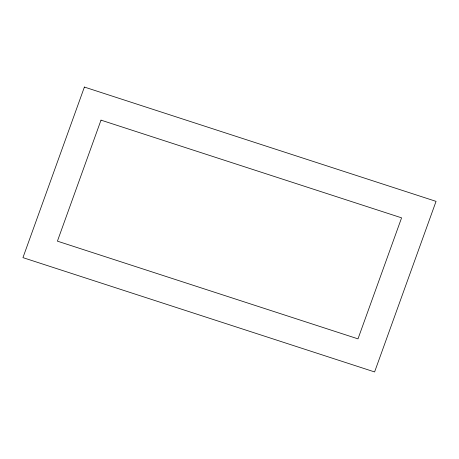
<?xml version="1.0" encoding="UTF-8"?>
<svg xmlns="http://www.w3.org/2000/svg" width="459" height="459" viewBox="0 0 459 459"><rect width="100%" height="100%" fill="white"/><g stroke="black" fill="none" stroke-linecap="round" stroke-linejoin="round"><path stroke-width="0.69" d="M84.399 87.061L22.95 257.637L374.601 371.939L436.05 201.363L84.399 87.061M101.009 120.138L57.415 241.159L357.991 338.862L401.585 217.841L101.009 120.138"/></g></svg>
